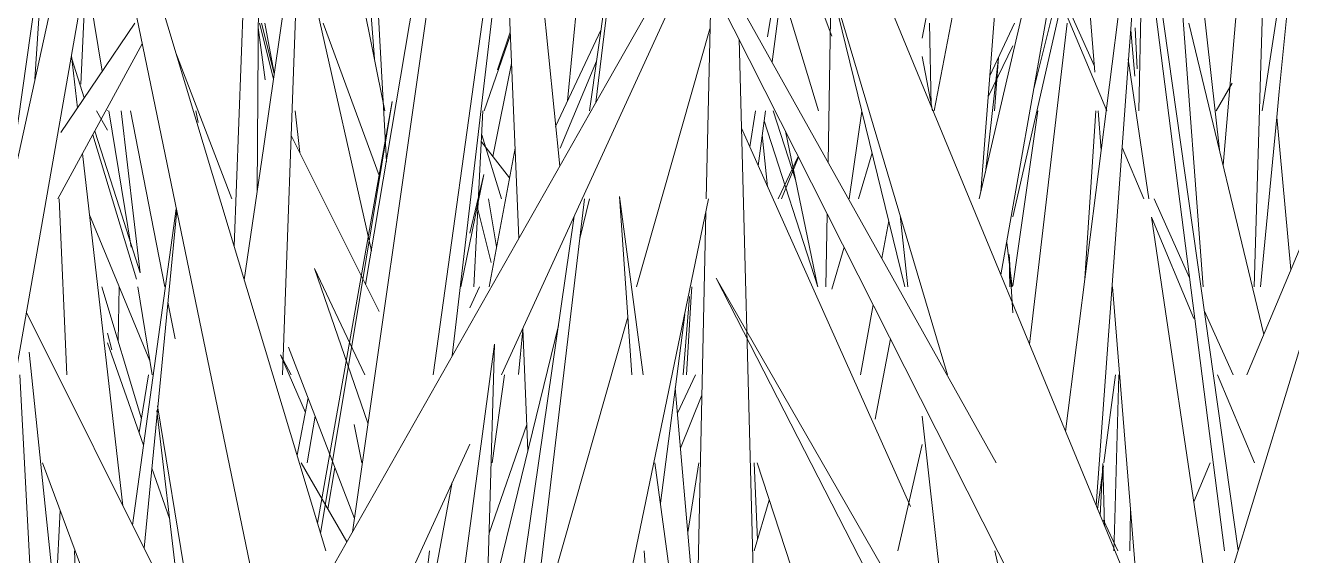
# Model space of a CAD drawing. Header units: millimetres. Extents: x -10020 to 20888, y -4665 to 12339.
# Drawn here: x 2348.54 to 2388.27, y 3071.88 to 3088.52 of the extents above; entities that cross this region are included whole.
import ezdxf

# ---------------------------------------------------------------- set-up
doc = ezdxf.new("R2010")
doc.units = ezdxf.units.MM
doc.layers.add('G-IMPT', color=8, linetype='Continuous', lineweight=9)

# ---------------------------------------------------------------- blocks, each defined once
blk = doc.blocks.new('Grass Array - 25_dwg-V22-West')
at = {"layer": 'G-IMPT'}
for p, q in [((2382.607, 3059.021), (2399.251, 3113.531)), ((2346.22, 3074.856), (2353.976, 3110.298)), ((2355.089, 3081.585), (2355.938, 3104.353)), ((2380.771, 3103.386), (2382.097, 3087.045)), ((2385.488, 3080.311), (2383.813, 3102.659)), ((2361.331, 3077.552), (2364.691, 3101.756)), ((2364.691, 3101.756), (2361.931, 3078.145)), ((2359.214, 3080.384), (2362.742, 3101.352)), ((2370.999, 3100.411), (2384.939, 3066.658)), ((2377.055, 3085.829), (2379.84, 3100.329)), ((2377.468, 3077.552), (2370.911, 3099.624)), ((2352.033, 3099.239), (2347.255, 3072.034)), ((2362.581, 3099.056), (2358.797, 3072.615)), ((2381.172, 3075.78), (2383.816, 3096.542)), ((2383.172, 3087.726), (2383.816, 3096.542)), ((2365.307, 3084.1), (2364.059, 3096.347)), ((2384.778, 3095.535), (2386.002, 3084.606)), ((2363.476, 3077.552), (2371.422, 3094.888)), ((2366.781, 3086.7), (2371.422, 3094.888)), ((2355.878, 3094.308), (2355.812, 3083.322)), ((2382.081, 3087.238), (2379.035, 3094.018)), ((2382.471, 3085.829), (2379.035, 3094.018)), ((2381.519, 3094.106), (2379.144, 3080.69)), ((2387.508, 3094.06), (2387.096, 3080.311)), ((2371.825, 3088.158), (2372.702, 3093.598)), ((2386.118, 3084.125), (2386.956, 3093.964)), ((2356.064, 3069.275), (2351.117, 3093.187)), ((2371.966, 3087.366), (2372.767, 3093.377)), ((2377.468, 3077.552), (2372.805, 3093.25)), ((2378.468, 3083.07), (2380.831, 3093.253)), ((2383.584, 3093.358), (2386.585, 3072.048)), ((2356.006, 3084.653), (2357.149, 3092.503)), ((2356.602, 3077.552), (2357.149, 3092.503)), ((2366.233, 3085.829), (2367.234, 3092.769)), ((2366.439, 3086.097), (2367.234, 3092.769)), ((2376.68, 3088.112), (2377.515, 3092.648)), ((2386.163, 3072.034), (2383.527, 3092.586)), ((2361.331, 3077.552), (2363.366, 3092.211)), ((2359.393, 3081.447), (2357.171, 3091.347)), ((2359.476, 3091.347), (2359.863, 3084.236)), ((2363.623, 3091.347), (2364.023, 3081.835)), ((2378.997, 3074.793), (2369.772, 3091.288)), ((2383.582, 3091.347), (2383.47, 3085.829)), ((2387.345, 3085.829), (2388.185, 3091.347)), ((2387.881, 3086.442), (2388.362, 3091.347)), ((2348.033, 3083.522), (2349.111, 3091.166)), ((2348.839, 3086.823), (2349.111, 3091.166)), ((2379.115, 3090.973), (2378.52, 3083.293)), ((2369.705, 3090.505), (2381.831, 3066.516)), ((2350.277, 3086.671), (2350.445, 3090.14)), ((2350.95, 3087.076), (2350.44, 3090.169)), ((2358.915, 3090.333), (2359.813, 3085.829)), ((2359.288, 3090.213), (2359.487, 3087.465)), ((2373.07, 3090.234), (2373.84, 3088.178)), ((2369.901, 3083.07), (2370.051, 3089.9)), ((2373.82, 3089.768), (2373.725, 3084.22)), ((2376.132, 3080.311), (2373.84, 3089.689)), ((2380.169, 3086.481), (2381.001, 3089.814)), ((2392.045, 3089.931), (2386.865, 3077.552)), ((2352.743, 3089.368), (2357.968, 3072.034)), ((2381.018, 3089.09), (2379.52, 3082.511)), ((2349.65, 3085.159), (2351.975, 3088.588)), ((2356.057, 3086.81), (2355.843, 3088.443)), ((2370.018, 3088.407), (2367.71, 3080.311)), ((2376.955, 3085.991), (2376.91, 3088.588)), ((2379.568, 3088.588), (2378.802, 3086.934)), ((2380.04, 3078.52), (2381.228, 3088.588)), ((2385.042, 3088.588), (2387.396, 3078.82)), ((2362.936, 3085.829), (2363.755, 3088.217)), ((2366.602, 3088.383), (2365.166, 3085.344)), ((2370.93, 3088.081), (2371.997, 3048)), ((2383.352, 3086.921), (2383.219, 3088.36)), ((2349.561, 3083.07), (2352.204, 3087.934)), ((2355.017, 3083.07), (2353.261, 3087.651)), ((2378.751, 3086.273), (2379.52, 3087.876)), ((2383.172, 3087.726), (2382.13, 3073.459)), ((2350.17, 3085.927), (2349.983, 3087.564)), ((2350.385, 3086.244), (2349.995, 3087.462)), ((2366.459, 3087.392), (2365.319, 3084.658)), ((2376.822, 3086.773), (2376.68, 3087.536)), ((2379.067, 3087.506), (2378.66, 3083.896)), ((2378.66, 3083.896), (2379.067, 3087.506)), ((2379.068, 3087.509), (2378.94, 3085.829)), ((2383.784, 3083.07), (2383.134, 3087.451)), ((2366.781, 3086.7), (2351.117, 3059.066)), ((2376.822, 3086.773), (2376.998, 3085.829)), ((2387.881, 3086.442), (2387.808, 3085.633)), ((2357.706, 3072.902), (2360.047, 3086.122)), ((2358.901, 3079.218), (2360.047, 3086.122)), ((2350.767, 3085.829), (2351.117, 3085.226)), ((2351.117, 3085.848), (2351.114, 3085.829)), ((2351.859, 3081.556), (2351.155, 3085.829)), ((2352.143, 3080.757), (2351.539, 3085.829)), ((2352.566, 3082.081), (2351.831, 3085.829)), ((2353.89, 3085.829), (2353.957, 3085.471)), ((2353.957, 3085.471), (2353.89, 3085.829)), ((2357.002, 3085.829), (2357.148, 3084.522)), ((2362.61, 3080.311), (2362.894, 3085.829)), ((2371.45, 3085.829), (2371.268, 3084.7)), ((2371.531, 3084.11), (2371.761, 3085.829)), ((2372.004, 3085.829), (2372.709, 3083.639)), ((2374.38, 3083.07), (2374.785, 3085.822)), ((2382.128, 3085.829), (2381.783, 3080.578)), ((2382.196, 3085.829), (2382.295, 3084.601)), ((2387.286, 3080.311), (2387.808, 3085.633)), ((2387.808, 3085.633), (2388.247, 3080.854)), ((2371.005, 3085.289), (2376.304, 3073.426)), ((2371.719, 3085.521), (2373.402, 3080.311)), ((2352.024, 3080.555), (2350.656, 3085.085)), ((2351.49, 3082.794), (2350.719, 3085.201)), ((2356.877, 3085.065), (2359.638, 3079.536)), ((2362.844, 3084.863), (2363.73, 3083.735)), ((2371.66, 3085.076), (2371.825, 3083.453)), ((2351.596, 3073.447), (2350.334, 3084.492)), ((2355.406, 3080.533), (2356.006, 3084.653)), ((2363.085, 3080.311), (2363.904, 3084.663)), ((2375.104, 3084.514), (2374.676, 3083.07)), ((2383.628, 3083.07), (2382.95, 3084.687)), ((2372.159, 3083.07), (2372.788, 3084.406)), ((2372.266, 3083.07), (2372.799, 3084.383)), ((2362.198, 3080.311), (2362.919, 3083.842)), ((2362.478, 3081.998), (2362.919, 3083.842)), ((2349.599, 3083.07), (2349.837, 3077.552)), ((2362.687, 3048.013), (2369.976, 3083.07)), ((2363.321, 3081.564), (2363.071, 3083.07)), ((2366.078, 3083.07), (2364.434, 3069.275)), ((2365.931, 3081.832), (2366.234, 3083.07)), ((2367.924, 3077.552), (2367.176, 3083.152)), ((2367.567, 3077.552), (2367.176, 3083.152)), ((2385.065, 3080.599), (2383.954, 3083.07)), ((2352.445, 3077.997), (2350.553, 3082.575)), ((2352.445, 3077.997), (2350.553, 3082.575)), ((2351.49, 3082.794), (2352.143, 3080.757)), ((2351.9, 3072.838), (2353.273, 3082.765)), ((2352.72, 3076.862), (2353.285, 3082.709)), ((2363.149, 3081.076), (2362.736, 3082.755)), ((2363.11, 3064.173), (2365.757, 3082.529)), ((2369.538, 3066.516), (2369.892, 3082.665)), ((2373.697, 3082.608), (2373.657, 3080.311)), ((2376.23, 3080.311), (2375.981, 3082.559)), ((2385.201, 3079.32), (2383.869, 3082.497)), ((2385.8, 3069.477), (2383.869, 3082.497)), ((2352.566, 3082.081), (2352.914, 3080.311)), ((2375.409, 3081.208), (2375.625, 3082.382)), ((2379.502, 3080.311), (2379.336, 3081.703)), ((2374.228, 3081.557), (2373.84, 3080.246)), ((2379.428, 3080.311), (2379.409, 3081.333)), ((2379.52, 3079.495), (2379.409, 3081.333)), ((2359.193, 3077.552), (2357.605, 3080.889)), ((2359.287, 3076.04), (2357.605, 3080.889)), ((2370.215, 3080.587), (2381.677, 3058.239)), ((2370.215, 3080.587), (2373.498, 3074.873)), ((2352.178, 3076.174), (2350.94, 3080.311)), ((2351.447, 3078.617), (2351.485, 3080.311)), ((2352.518, 3077.552), (2352.064, 3080.311)), ((2362.478, 3079.656), (2362.788, 3080.311)), ((2369.428, 3080.009), (2369.446, 3080.311)), ((2382.644, 3080.311), (2383.461, 3070.236)), ((2353.007, 3079.837), (2353.233, 3078.688)), ((2369.172, 3077.552), (2369.379, 3080.009)), ((2369.172, 3077.552), (2369.379, 3080.009)), ((2369.428, 3080.009), (2369.279, 3077.552)), ((2374.736, 3077.552), (2375.141, 3079.751)), ((2348.568, 3079.505), (2355.06, 3066.516)), ((2367.44, 3079.365), (2362.991, 3063.757)), ((2369.224, 3079.451), (2368.461, 3073.531)), ((2386.433, 3077.552), (2385.525, 3079.574)), ((2358.901, 3079.218), (2357.801, 3072.586)), ((2363.008, 3069.881), (2365.263, 3079.099)), ((2364.142, 3079.005), (2364.303, 3075.174)), ((2351.25, 3078.343), (2351.117, 3078.86)), ((2351.117, 3078.56), (2352.248, 3075.353)), ((2359.138, 3048), (2363.259, 3078.511)), ((2363.1, 3073.039), (2363.259, 3078.511)), ((2375.199, 3076.165), (2375.682, 3078.681)), ((2348.655, 3078.267), (2350.329, 3062.133)), ((2358.859, 3073.048), (2356.798, 3078.425)), ((2348.955, 3066.516), (2348.363, 3077.552)), ((2352.108, 3075.749), (2352.402, 3077.552)), ((2363.572, 3077.552), (2363.186, 3074.793)), ((2368.996, 3076.354), (2369.56, 3077.552)), ((2387.1, 3074.793), (2385.942, 3077.552)), ((2369.6, 3069.373), (2368.927, 3077.148)), ((2369.766, 3076.913), (2369.091, 3075.251)), ((2352.72, 3076.862), (2352.261, 3072.116)), ((2353.957, 3068.814), (2352.678, 3076.581)), ((2357.064, 3075.032), (2357.41, 3076.828)), ((2353.455, 3069.726), (2352.657, 3076.436)), ((2357.628, 3076.259), (2357.383, 3074.793)), ((2377.631, 3067.681), (2376.68, 3076.256)), ((2359.099, 3074.793), (2358.852, 3075.992)), ((2364.268, 3075.994), (2363.087, 3072.583)), ((2349.931, 3048), (2362.478, 3075.376)), ((2375.907, 3072.034), (2376.68, 3075.365)), ((2353.187, 3063.757), (2349.07, 3074.793)), ((2353.187, 3063.757), (2349.07, 3074.793)), ((2352.504, 3074.627), (2353.06, 3073.051)), ((2357.186, 3074.793), (2358.627, 3072.315)), ((2358.03, 3073.342), (2358.248, 3074.641)), ((2368.292, 3074.793), (2370.313, 3059.66)), ((2369.672, 3074.793), (2369.32, 3072.609)), ((2371.403, 3074.793), (2371.509, 3072.382)), ((2374.22, 3066.516), (2371.493, 3074.793)), ((2374.22, 3066.516), (2371.493, 3074.793)), ((2386.886, 3051.575), (2373.498, 3074.873)), ((2382.261, 3073.143), (2382.344, 3074.774)), ((2382.401, 3072.804), (2382.344, 3074.774)), ((2385.711, 3074.793), (2385.201, 3073.574)), ((2360.707, 3067.669), (2361.933, 3074.186)), ((2371.878, 3073.626), (2371.406, 3072.034)), ((2349.483, 3070.289), (2349.629, 3073.297)), ((2363.1, 3073.039), (2362.373, 3048)), ((2382.816, 3072.034), (2382.361, 3072.992)), ((2383.214, 3073.287), (2383.188, 3072.034)), ((2350.075, 3072.034), (2350.528, 3061.497)), ((2361.217, 3072.034), (2358.408, 3048)), ((2369.251, 3053.424), (2367.952, 3072.034)), ((2378.956, 3072.034), (2381.382, 3061.152))]:
    blk.add_line(p, q, dxfattribs=at)
blk = doc.blocks.new('Grass Array - Grass Array-V25-West')
blk.add_blockref('Grass Array - 25_dwg-V22-West', (0, 0))
blk = doc.blocks.new('Grass Array - 25_dwg-V39-West')
at = {"layer": 'G-IMPT'}
for p, q in [((2365.548, 3086.152), (2366.054, 3091.301)), ((2372.36, 3089.368), (2373.427, 3085.829)), ((2355.887, 3088.588), (2356.324, 3086.838)), ((2356.348, 3087.006), (2355.948, 3088.588)), ((2356.331, 3087.064), (2356.053, 3088.588)), ((2359.638, 3083.806), (2357.876, 3088.588)), ((2383.363, 3088.434), (2383.417, 3087.149)), ((2363.751, 3088.305), (2363.348, 3087.12)), ((2363.208, 3084.4), (2363.793, 3087.319)), ((2386.398, 3086.7), (2385.904, 3085.829)), ((2380.305, 3085.829), (2379.52, 3080.345)), ((2363.48, 3083.07), (2362.856, 3085.08)), ((2373.389, 3080.35), (2372.386, 3085.201)), ((2364.013, 3077.568), (2364.143, 3078.964)), ((2356.545, 3078.182), (2356.875, 3077.552)), ((2356.545, 3078.182), (2357.323, 3076.377)), ((2357.323, 3076.377), (2356.545, 3078.182)), ((2382.374, 3074.793), (2382.746, 3077.552)), ((2382.717, 3073.039), (2382.848, 3077.552)), ((2382.178, 3073.343), (2382.361, 3074.695)), ((2382.717, 3073.039), (2382.688, 3072.034))]:
    blk.add_line(p, q, dxfattribs=at)
blk = doc.blocks.new('Grass Array - Grass Array-V40-West')
blk.add_blockref('Grass Array - 25_dwg-V39-West', (0, 0))

msp = doc.modelspace()

# ---------------------------------------------------------------- block references
for name in ['Grass Array - Grass Array-V25-West', 'Grass Array - Grass Array-V40-West']:
    msp.add_blockref(name, (0, 0))

doc.saveas('drawing.dxf')
